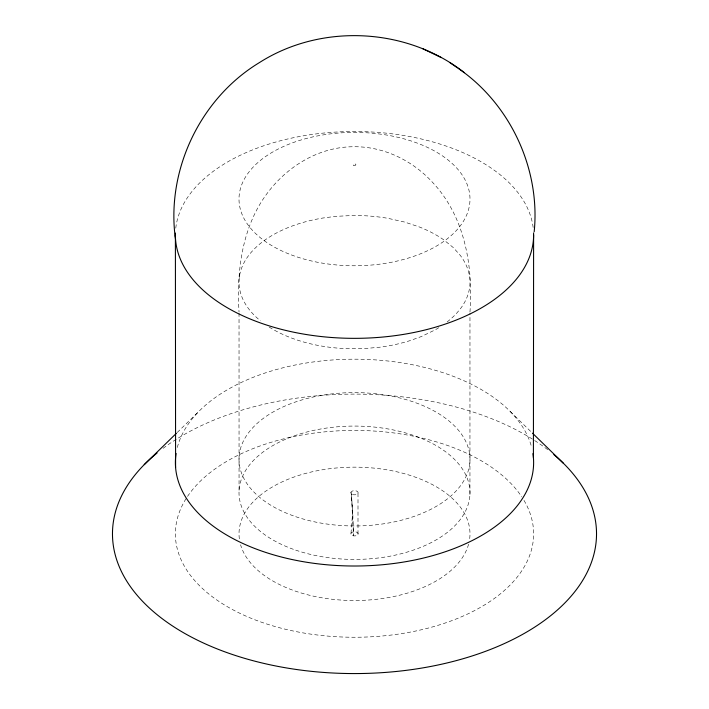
<?xml version="1.0" encoding="UTF-8"?>
<svg xmlns="http://www.w3.org/2000/svg" width="709" height="709" viewBox="0 0 709 709"><rect width="100%" height="100%" fill="white"/><g stroke="black" fill="none" stroke-linecap="round" stroke-linejoin="round"><path stroke-width="0.53" stroke-dasharray="3.54 2.66" d="M469.943 494.519L469.97 313.112M469.97 312.004C473.231 266.274 464.962 216.449 432.286 182.089C412.151 160.181 382.94 146.116 352.922 146.754C319.679 146.985 288.74 165.445 268.738 191.324C242.15 225.347 236.531 270.111 239.03 311.987M239.287 277.565L239.456 273.125M350.999 533.265L352.728 511.455L351.327 493.765L353.507 535.853L352.728 511.455L350.999 492.17M177.223 432.49L199.22 411.06M510.267 411.557L531.661 432.384M358.001 493.313L358.001 534.409M239.03 313.086L239.057 490.974M447.104 321.957A117.34 67.745 0 0 0 456.791 313.086L460.708 308.344A113.325 65.423 0 0 0 466.708 297.975A115.088 66.451 0 0 0 469.571 276.634A116.817 67.444 0 0 0 460.265 255.364L453.246 247.547L443.595 239.731A117.065 67.585 0 0 0 419.001 226.836L404.573 222.05L388.089 218.354A117.215 67.674 0 0 0 353.144 215.483L335.517 216.369L322.834 218.026A116.294 67.142 0 0 0 293.207 225.639A115.434 66.646 0 0 0 260.371 320.752M438.791 327.709A117.34 67.745 0 0 1 435.158 329.862L421.226 336.589L410.201 340.568A116.71 67.382 0 0 1 379.856 347.197L364.701 348.571L347.002 348.686A116.586 67.311 0 0 1 312.545 344.273A115.434 66.646 0 0 1 268.835 326.84M175.77 228.174A179.111 103.408 0 0 1 354.456 131.519A179.111 103.408 0 0 1 533.221 228.121M163.079 448.327A242.026 139.735 0 0 1 547.968 449.878M523.978 500.368A179.111 103.408 0 0 1 322.072 635.539A179.111 103.408 0 0 1 216.777 467.718A179.111 103.408 0 0 1 521.78 496.867M239.341 538.84A115.487 66.673 0 0 1 355.794 467.16A115.487 66.673 0 0 1 469.438 540.338M468.587 544.175A115.487 66.673 0 0 1 355.049 600.514A115.487 66.673 0 0 1 240.581 544.796M177.312 447.485A179.111 103.408 0 0 1 354.597 359.188A179.111 103.408 0 0 1 531.715 447.592M291.266 254.886A115.487 66.673 0 0 0 469.81 202.809A115.487 66.673 0 0 0 302.424 139.576A115.487 66.673 0 0 0 291.266 254.886M295.697 516.675A115.487 66.673 0 0 0 469.978 459.999A115.487 66.673 0 0 0 297.824 401.197A115.487 66.673 0 0 0 295.697 516.675M352.47 535.579A3.634 2.1 0 0 0 358.125 533.983A3.634 2.1 0 0 0 352.905 531.954A3.634 2.1 0 0 0 352.47 535.579M352.47 494.483A3.634 2.1 0 0 0 358.125 492.888A3.634 2.1 0 0 0 352.905 490.858A3.634 2.1 0 0 0 352.47 494.483M353.782 165.348A1.374 0.789 0 0 0 355.874 164.692A1.374 0.789 0 0 0 353.844 163.974A1.374 0.789 0 0 0 353.782 165.348M295.697 550.131A115.487 66.673 0 0 0 469.978 493.455A115.487 66.673 0 0 0 297.824 434.652A115.487 66.673 0 0 0 295.697 550.131"/><path stroke-width="1.06" d="M533.407 457.642L533.611 234.83M534.178 231.843C540.55 168.893 510.232 103.815 457.952 68.188M144.228 464.643L176.435 433.261M464.404 72.69C406.718 27.421 321.31 23.14 259.45 62.569C200.284 98.347 166.039 170.098 175.398 238.596M441.317 57.597L422.918 48.806M449.958 62.658L457.163 67.674M532.459 433.155L563.363 463.234M175.389 235.042L175.593 467.559M533.576 232.906A179.111 103.408 0 0 1 359.685 338.299A179.111 103.408 0 0 1 175.513 238.889M175.424 236.966A179.111 103.408 0 0 1 175.415 233.084M553.853 454.602A242.026 139.735 0 0 1 514.069 638.898A242.026 139.735 0 0 1 192.405 637.604A242.026 139.735 0 0 1 157.079 453.007M532.938 453.609A179.111 103.408 0 0 1 354.367 566.012A179.111 103.408 0 0 1 176.089 453.459"/></g></svg>
